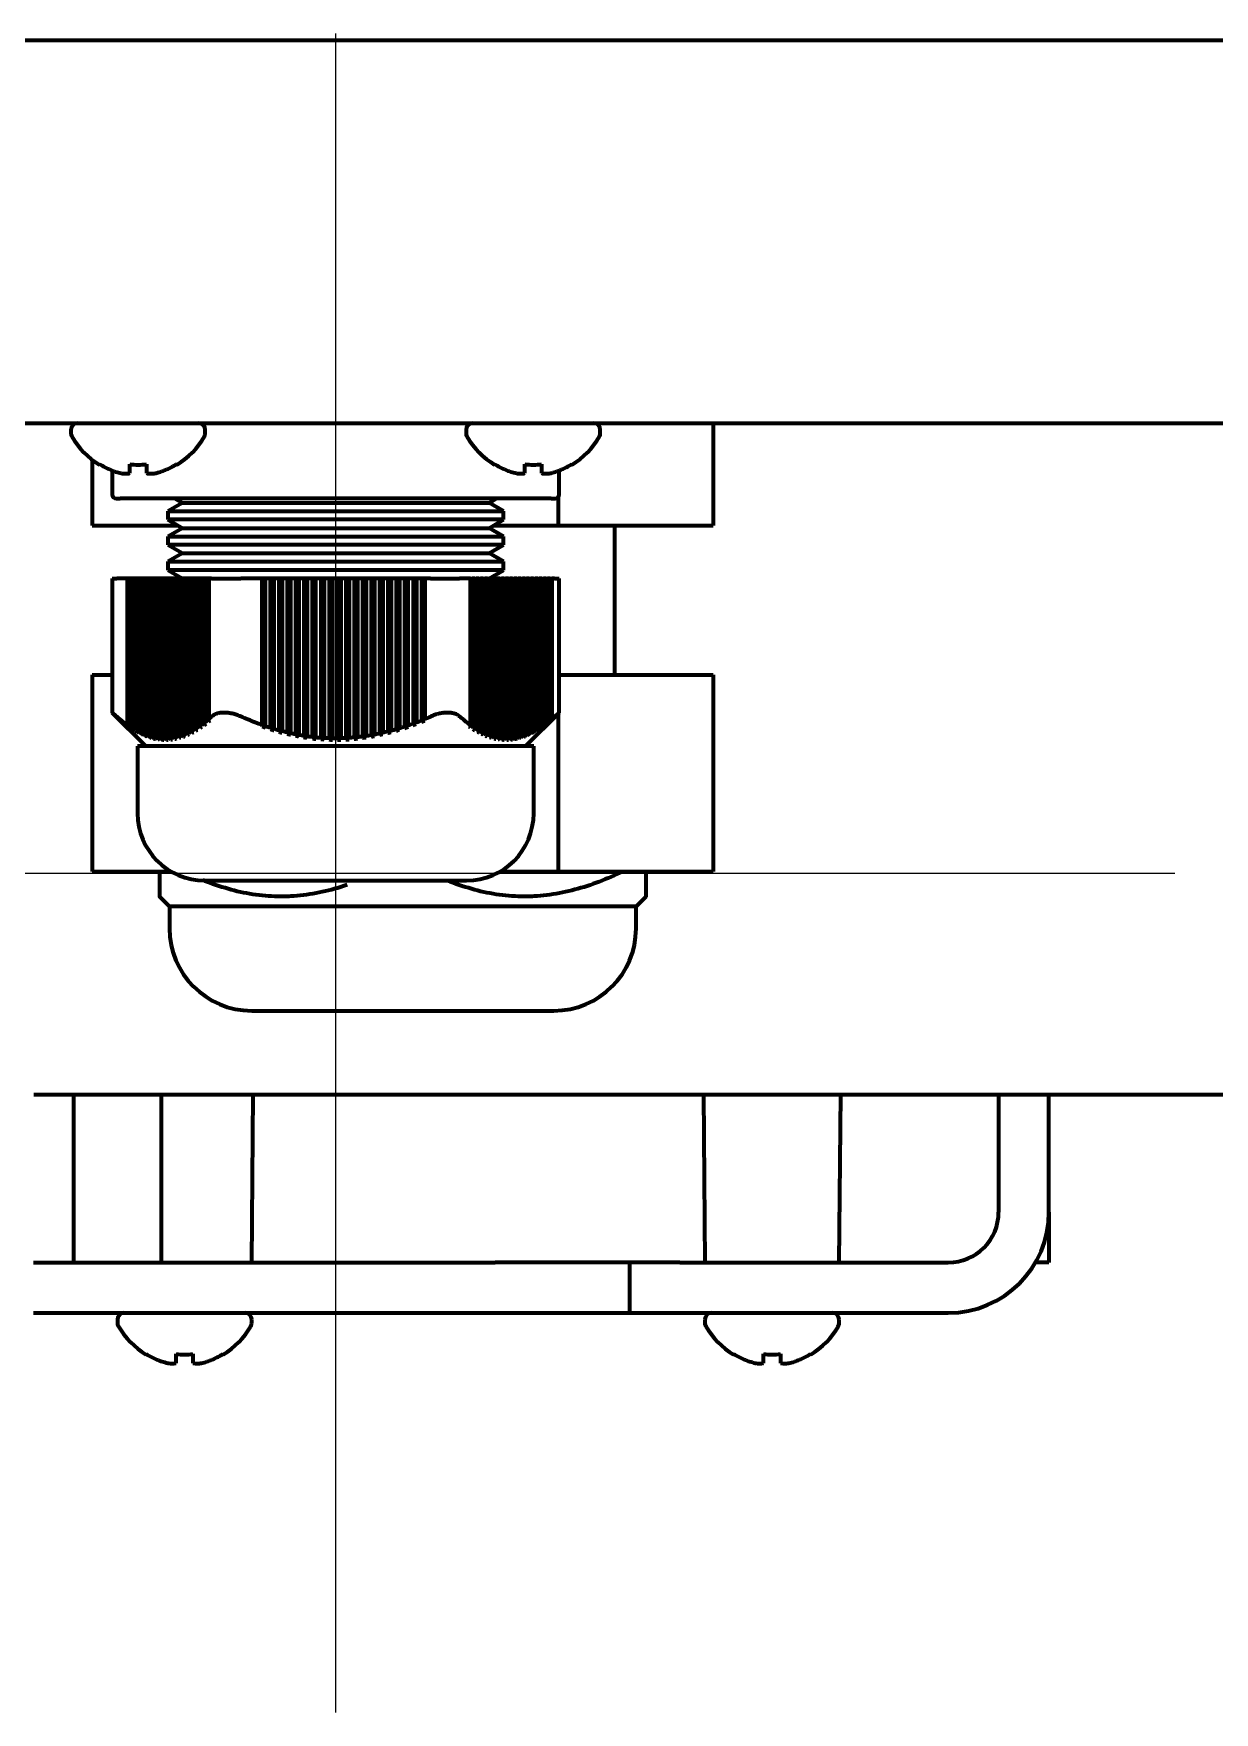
# Model space of a CAD drawing. Header units: inches. Extents: x -2983 to 7024, y 422 to 5529.
# Drawn here: x 6152.6 to 6223, y 2195.1 to 2295.1 of the extents above; entities that cross this region are included whole.
import ezdxf

# ---------------------------------------------------------------- set-up
doc = ezdxf.new("R2010")
doc.units = ezdxf.units.IN

# ---------------------------------------------------------------- blocks, each defined once
blk = doc.blocks.new('A$C29D5572B')
at = {"color": 1}
for p, q in [((0, 50), (0, -50)), ((-50, 0), (50, 0))]:
    blk.add_line(p, q, dxfattribs=at)
blk = doc.blocks.new('A$C0F8E2EAE')
blk.add_blockref('A$C29D5572B', (0, 0))

msp = doc.modelspace()

# ---------------------------------------------------------------- linework, layer by layer
at = {"linetype": 'Continuous', "lineweight": 70}
for p, q in [((6963.72, 2294.69), (6119.52, 2294.69)), ((6102.62, 2271.89), (6980.62, 2271.89)), ((6154.85, 2271.49), (6154.85, 2271.29)), ((6162.85, 2271.29), (6162.85, 2271.49)), ((6178.39, 2271.49), (6178.39, 2271.29)), ((6186.39, 2271.29), (6186.39, 2271.49)), ((6193.12, 2271.89), (6193.12, 2265.79)), ((6156.12, 2269.71), (6156.12, 2265.79)), ((6156.55, 2269.41), (6156.55, 2269.45)), ((6157.31, 2269.08), (6157.31, 2267.64)), ((6161.15, 2269.45), (6161.15, 2269.41)), ((6180.09, 2269.41), (6180.09, 2269.45)), ((6183.94, 2267.64), (6183.94, 2269.08)), ((6184.69, 2269.45), (6184.69, 2269.41)), ((6157.56, 2267.39), (6157.79, 2267.39)), ((6163.45, 2267.39), (6157.79, 2267.39)), ((6161.49, 2267.14), (6160.62, 2266.64)), ((6161.06, 2267.39), (6161.49, 2267.14)), ((6161.49, 2267.14), (6179.76, 2267.14)), ((6164.97, 2267.39), (6163.45, 2267.39)), ((6176.28, 2267.39), (6164.97, 2267.39)), ((6177.8, 2267.39), (6176.28, 2267.39)), ((6183.46, 2267.39), (6177.8, 2267.39)), ((6179.76, 2267.14), (6180.19, 2267.39)), ((6180.62, 2266.64), (6179.76, 2267.14)), ((6183.46, 2267.39), (6183.69, 2267.39)), ((6183.87, 2267.47), (6183.87, 2265.79)), ((6160.62, 2266.64), (6170.62, 2266.64)), ((6160.62, 2266.64), (6160.62, 2266.14)), ((6180.62, 2266.14), (6160.62, 2266.14)), ((6160.62, 2266.14), (6161.49, 2265.64)), ((6170.62, 2266.64), (6180.62, 2266.64)), ((6179.76, 2265.64), (6180.62, 2266.14)), ((6180.62, 2266.14), (6180.62, 2266.64)), ((6156.12, 2265.79), (6161.23, 2265.79)), ((6161.49, 2265.64), (6160.62, 2265.14)), ((6160.62, 2265.14), (6160.62, 2264.64)), ((6160.62, 2265.14), (6170.62, 2265.14)), ((6161.49, 2265.64), (6179.76, 2265.64)), ((6170.62, 2265.14), (6180.62, 2265.14)), ((6180.62, 2265.14), (6179.76, 2265.64)), ((6180.02, 2265.79), (6183.87, 2265.79)), ((6180.62, 2264.64), (6180.62, 2265.14)), ((6183.87, 2265.79), (6193.12, 2265.79)), ((6187.25, 2256.89), (6187.25, 2265.79)), ((6180.62, 2264.64), (6160.62, 2264.64)), ((6160.62, 2264.64), (6161.49, 2264.14)), ((6161.49, 2264.14), (6160.62, 2263.64)), ((6161.49, 2264.14), (6179.76, 2264.14)), ((6179.76, 2264.14), (6180.62, 2264.64)), ((6180.62, 2263.64), (6179.76, 2264.14)), ((6160.62, 2263.64), (6170.62, 2263.64)), ((6160.62, 2263.64), (6160.62, 2263.14)), ((6180.62, 2263.14), (6160.62, 2263.14)), ((6160.62, 2263.14), (6161.49, 2262.64)), ((6170.62, 2263.64), (6180.62, 2263.64)), ((6179.76, 2262.64), (6180.62, 2263.14)), ((6180.62, 2263.14), (6180.62, 2263.64)), ((6157.31, 2262.64), (6157.58, 2262.64)), ((6157.31, 2262.64), (6157.31, 2254.64)), ((6158.21, 2262.64), (6157.58, 2262.64)), ((6158.3, 2262.64), (6158.21, 2262.64)), ((6158.21, 2262.64), (6158.21, 2253.92)), ((6158.31, 2262.64), (6158.3, 2262.64)), ((6158.3, 2262.64), (6158.3, 2253.82)), ((6158.46, 2262.64), (6158.31, 2262.64)), ((6158.31, 2262.64), (6158.31, 2253.85)), ((6158.55, 2262.64), (6158.46, 2262.64)), ((6158.46, 2262.64), (6158.46, 2253.75)), ((6158.56, 2262.64), (6158.55, 2262.64)), ((6158.55, 2262.64), (6158.55, 2253.66)), ((6158.71, 2262.64), (6158.56, 2262.64)), ((6158.56, 2262.64), (6158.56, 2253.69)), ((6158.8, 2262.64), (6158.71, 2262.64)), ((6158.71, 2262.64), (6158.71, 2253.6)), ((6158.81, 2262.64), (6158.8, 2262.64)), ((6158.8, 2262.64), (6158.8, 2253.51)), ((6158.96, 2262.64), (6158.81, 2262.64)), ((6158.81, 2262.64), (6158.81, 2253.55)), ((6159.05, 2262.64), (6158.96, 2262.64)), ((6158.96, 2262.64), (6158.96, 2253.48)), ((6159.06, 2262.64), (6159.05, 2262.64)), ((6159.05, 2262.64), (6159.05, 2253.38)), ((6159.21, 2262.64), (6159.06, 2262.64)), ((6159.06, 2262.64), (6159.06, 2253.43)), ((6159.3, 2262.64), (6159.21, 2262.64)), ((6159.21, 2262.64), (6159.21, 2253.37)), ((6159.31, 2262.64), (6159.3, 2262.64)), ((6159.3, 2262.64), (6159.3, 2253.27)), ((6159.46, 2262.64), (6159.31, 2262.64)), ((6159.31, 2262.64), (6159.31, 2253.33)), ((6159.55, 2262.64), (6159.46, 2262.64)), ((6159.46, 2262.64), (6159.46, 2253.28)), ((6159.56, 2262.64), (6159.55, 2262.64)), ((6159.55, 2262.64), (6159.55, 2253.18)), ((6159.71, 2262.64), (6159.56, 2262.64)), ((6159.56, 2262.64), (6159.56, 2253.25)), ((6159.8, 2262.64), (6159.71, 2262.64)), ((6159.71, 2262.64), (6159.71, 2253.21)), ((6159.81, 2262.64), (6159.8, 2262.64)), ((6159.8, 2262.64), (6159.8, 2253.11)), ((6159.96, 2262.64), (6159.81, 2262.64)), ((6159.81, 2262.64), (6159.81, 2253.19)), ((6160.05, 2262.64), (6159.96, 2262.64)), ((6159.96, 2262.64), (6159.96, 2253.16)), ((6160.06, 2262.64), (6160.05, 2262.64)), ((6160.05, 2262.64), (6160.05, 2253.06)), ((6160.21, 2262.64), (6160.06, 2262.64)), ((6160.06, 2262.64), (6160.06, 2253.15)), ((6160.3, 2262.64), (6160.21, 2262.64)), ((6160.21, 2262.64), (6160.21, 2253.13)), ((6160.31, 2262.64), (6160.3, 2262.64)), ((6160.3, 2262.64), (6160.3, 2253.03)), ((6160.46, 2262.64), (6160.31, 2262.64)), ((6160.31, 2262.64), (6160.31, 2253.13)), ((6160.55, 2262.64), (6160.46, 2262.64)), ((6160.46, 2262.64), (6160.46, 2253.13)), ((6160.56, 2262.64), (6160.55, 2262.64)), ((6160.55, 2262.64), (6160.55, 2253.03)), ((6160.71, 2262.64), (6160.56, 2262.64)), ((6160.56, 2262.64), (6160.56, 2253.13)), ((6160.8, 2262.64), (6160.71, 2262.64)), ((6160.71, 2262.64), (6160.71, 2253.14)), ((6160.81, 2262.64), (6160.8, 2262.64)), ((6160.8, 2262.64), (6160.8, 2253.04)), ((6160.81, 2262.64), (6160.81, 2253.15)), ((6160.96, 2262.64), (6160.81, 2262.64)), ((6161.05, 2262.64), (6160.96, 2262.64)), ((6160.96, 2262.64), (6160.96, 2253.18)), ((6161.06, 2262.64), (6161.05, 2262.64)), ((6161.05, 2262.64), (6161.05, 2253.08)), ((6161.21, 2262.64), (6161.06, 2262.64)), ((6161.06, 2262.64), (6161.06, 2253.2)), ((6161.3, 2262.64), (6161.21, 2262.64)), ((6161.21, 2262.64), (6161.21, 2253.24)), ((6161.31, 2262.64), (6161.3, 2262.64)), ((6161.3, 2262.64), (6161.3, 2253.14)), ((6161.46, 2262.64), (6161.31, 2262.64)), ((6161.31, 2262.64), (6161.31, 2253.26)), ((6161.55, 2262.64), (6161.46, 2262.64)), ((6161.46, 2262.64), (6161.46, 2253.31)), ((6161.56, 2262.64), (6161.55, 2262.64)), ((6161.55, 2262.64), (6161.55, 2253.21)), ((6161.71, 2262.64), (6161.56, 2262.64)), ((6161.56, 2262.64), (6161.56, 2253.35)), ((6161.8, 2262.64), (6161.71, 2262.64)), ((6161.71, 2262.64), (6161.71, 2253.41)), ((6161.81, 2262.64), (6161.8, 2262.64)), ((6161.8, 2262.64), (6161.8, 2253.31)), ((6161.96, 2262.64), (6161.81, 2262.64)), ((6161.81, 2262.64), (6161.81, 2253.46)), ((6162.05, 2262.64), (6161.96, 2262.64)), ((6161.96, 2262.64), (6161.96, 2253.53)), ((6162.06, 2262.64), (6162.05, 2262.64)), ((6162.05, 2262.64), (6162.05, 2253.43)), ((6162.21, 2262.64), (6162.06, 2262.64)), ((6162.06, 2262.64), (6162.06, 2253.58)), ((6162.3, 2262.64), (6162.21, 2262.64)), ((6162.21, 2262.64), (6162.21, 2253.67)), ((6162.31, 2262.64), (6162.3, 2262.64)), ((6162.3, 2262.64), (6162.3, 2253.57)), ((6162.46, 2262.64), (6162.31, 2262.64)), ((6162.31, 2262.64), (6162.31, 2253.73)), ((6162.55, 2262.64), (6162.46, 2262.64)), ((6162.46, 2262.64), (6162.46, 2253.82)), ((6162.56, 2262.64), (6162.55, 2262.64)), ((6162.55, 2262.64), (6162.55, 2253.73)), ((6162.71, 2262.64), (6162.56, 2262.64)), ((6162.56, 2262.64), (6162.56, 2253.89)), ((6162.8, 2262.64), (6162.71, 2262.64)), ((6162.71, 2262.64), (6162.71, 2253.99)), ((6162.81, 2262.64), (6162.8, 2262.64)), ((6162.8, 2262.64), (6162.8, 2253.9)), ((6162.96, 2262.64), (6162.81, 2262.64)), ((6162.81, 2262.64), (6162.81, 2254.07)), ((6163.05, 2262.64), (6162.96, 2262.64)), ((6162.96, 2262.64), (6162.96, 2254.18)), ((6163.06, 2262.64), (6163.05, 2262.64)), ((6163.05, 2262.64), (6163.05, 2254.09)), ((6163.23, 2262.64), (6163.06, 2262.64)), ((6163.06, 2262.64), (6163.06, 2254.26)), ((6163.23, 2262.64), (6164.97, 2262.64)), ((6166.23, 2262.64), (6164.97, 2262.64)), ((6166.43, 2262.64), (6166.23, 2262.64)), ((6166.23, 2262.64), (6166.23, 2253.92)), ((6166.43, 2262.64), (6166.43, 2253.85)), ((6166.73, 2262.64), (6166.43, 2262.64)), ((6166.93, 2262.64), (6166.73, 2262.64)), ((6166.73, 2262.64), (6166.73, 2253.75)), ((6167.23, 2262.64), (6166.93, 2262.64)), ((6166.93, 2262.64), (6166.93, 2253.69)), ((6167.43, 2262.64), (6167.23, 2262.64)), ((6167.23, 2262.64), (6167.23, 2253.6)), ((6167.73, 2262.64), (6167.43, 2262.64)), ((6167.43, 2262.64), (6167.43, 2253.55)), ((6167.93, 2262.64), (6167.73, 2262.64)), ((6167.73, 2262.64), (6167.73, 2253.48)), ((6167.93, 2262.64), (6167.93, 2253.43)), ((6168.23, 2262.64), (6167.93, 2262.64)), ((6168.43, 2262.64), (6168.23, 2262.64)), ((6168.23, 2262.64), (6168.23, 2253.37)), ((6168.43, 2262.64), (6168.43, 2253.33)), ((6168.73, 2262.64), (6168.43, 2262.64)), ((6168.73, 2262.64), (6168.73, 2253.28)), ((6168.93, 2262.64), (6168.73, 2262.64)), ((6168.93, 2262.64), (6168.93, 2253.25)), ((6169.23, 2262.64), (6168.93, 2262.64)), ((6169.23, 2262.64), (6169.23, 2253.21)), ((6169.43, 2262.64), (6169.23, 2262.64)), ((6169.43, 2262.64), (6169.43, 2253.19)), ((6169.73, 2262.64), (6169.43, 2262.64)), ((6169.73, 2262.64), (6169.73, 2253.16)), ((6169.93, 2262.64), (6169.73, 2262.64)), ((6169.93, 2262.64), (6169.93, 2253.15)), ((6170.23, 2262.64), (6169.93, 2262.64)), ((6170.43, 2262.64), (6170.23, 2262.64)), ((6170.23, 2262.64), (6170.23, 2253.13)), ((6170.73, 2262.64), (6170.43, 2262.64)), ((6170.43, 2262.64), (6170.43, 2253.13)), ((6170.93, 2262.64), (6170.73, 2262.64)), ((6170.73, 2262.64), (6170.73, 2253.13)), ((6170.93, 2262.64), (6170.93, 2253.13)), ((6171.23, 2262.64), (6170.93, 2262.64)), ((6171.43, 2262.64), (6171.23, 2262.64)), ((6171.23, 2262.64), (6171.23, 2253.14)), ((6171.73, 2262.64), (6171.43, 2262.64)), ((6171.43, 2262.64), (6171.43, 2253.15)), ((6171.93, 2262.64), (6171.73, 2262.64)), ((6171.73, 2262.64), (6171.73, 2253.18)), ((6172.23, 2262.64), (6171.93, 2262.64)), ((6171.93, 2262.64), (6171.93, 2253.2)), ((6172.43, 2262.64), (6172.23, 2262.64)), ((6172.23, 2262.64), (6172.23, 2253.24)), ((6172.43, 2262.64), (6172.43, 2253.26)), ((6172.73, 2262.64), (6172.43, 2262.64)), ((6172.93, 2262.64), (6172.73, 2262.64)), ((6172.73, 2262.64), (6172.73, 2253.31)), ((6173.23, 2262.64), (6172.93, 2262.64)), ((6172.93, 2262.64), (6172.93, 2253.35)), ((6173.23, 2262.64), (6173.23, 2253.41)), ((6173.43, 2262.64), (6173.23, 2262.64)), ((6173.43, 2262.64), (6173.43, 2253.46)), ((6173.73, 2262.64), (6173.43, 2262.64)), ((6173.93, 2262.64), (6173.73, 2262.64)), ((6173.73, 2262.64), (6173.73, 2253.53)), ((6173.93, 2262.64), (6173.93, 2253.58)), ((6174.23, 2262.64), (6173.93, 2262.64)), ((6174.23, 2262.64), (6174.23, 2253.67)), ((6174.43, 2262.64), (6174.23, 2262.64)), ((6174.73, 2262.64), (6174.43, 2262.64)), ((6174.43, 2262.64), (6174.43, 2253.73)), ((6174.73, 2262.64), (6174.73, 2253.82)), ((6174.93, 2262.64), (6174.73, 2262.64)), ((6174.93, 2262.64), (6174.93, 2253.89)), ((6175.23, 2262.64), (6174.93, 2262.64)), ((6175.23, 2262.64), (6175.23, 2253.99)), ((6175.43, 2262.64), (6175.23, 2262.64)), ((6175.43, 2262.64), (6175.43, 2254.07)), ((6175.73, 2262.64), (6175.43, 2262.64)), ((6175.93, 2262.64), (6175.73, 2262.64)), ((6175.73, 2262.64), (6175.73, 2254.18)), ((6175.93, 2262.64), (6175.93, 2254.26)), ((6176.28, 2262.64), (6175.93, 2262.64)), ((6176.28, 2262.64), (6178.01, 2262.64)), ((6178.65, 2262.64), (6178.01, 2262.64)), ((6178.65, 2262.64), (6178.65, 2253.92)), ((6178.66, 2262.64), (6178.65, 2262.64)), ((6178.66, 2262.64), (6178.75, 2262.64)), ((6178.66, 2253.75), (6178.66, 2262.64)), ((6178.9, 2262.64), (6178.75, 2262.64)), ((6178.75, 2262.64), (6178.75, 2253.85)), ((6178.91, 2262.64), (6178.9, 2262.64)), ((6178.9, 2262.64), (6178.9, 2253.75)), ((6178.91, 2253.59), (6178.91, 2262.64)), ((6178.91, 2262.64), (6179, 2262.64)), ((6179, 2262.64), (6179, 2253.69)), ((6179.15, 2262.64), (6179, 2262.64)), ((6179.16, 2262.64), (6179.15, 2262.64)), ((6179.15, 2262.64), (6179.15, 2253.6)), ((6179.16, 2262.64), (6179.25, 2262.64)), ((6179.16, 2253.45), (6179.16, 2262.64)), ((6179.4, 2262.64), (6179.25, 2262.64)), ((6179.25, 2262.64), (6179.25, 2253.55)), ((6179.41, 2262.64), (6179.4, 2262.64)), ((6179.4, 2262.64), (6179.4, 2253.48)), ((6179.41, 2262.64), (6179.5, 2262.64)), ((6179.41, 2253.33), (6179.41, 2262.64)), ((6179.65, 2262.64), (6179.5, 2262.64)), ((6179.5, 2262.64), (6179.5, 2253.43)), ((6179.66, 2262.64), (6179.65, 2262.64)), ((6179.65, 2262.64), (6179.65, 2253.37)), ((6179.66, 2262.64), (6179.75, 2262.64)), ((6179.66, 2253.23), (6179.66, 2262.64)), ((6179.9, 2262.64), (6179.75, 2262.64)), ((6179.75, 2262.64), (6179.75, 2253.33)), ((6179.91, 2262.64), (6179.9, 2262.64)), ((6179.9, 2262.64), (6179.9, 2253.28)), ((6179.91, 2262.64), (6180, 2262.64)), ((6179.91, 2253.15), (6179.91, 2262.64)), ((6180.15, 2262.64), (6180, 2262.64)), ((6180, 2262.64), (6180, 2253.25)), ((6180.16, 2262.64), (6180.15, 2262.64)), ((6180.15, 2262.64), (6180.15, 2253.21)), ((6180.16, 2262.64), (6180.25, 2262.64)), ((6180.16, 2253.09), (6180.16, 2262.64)), ((6180.4, 2262.64), (6180.25, 2262.64)), ((6180.25, 2262.64), (6180.25, 2253.19)), ((6180.4, 2262.64), (6180.4, 2253.16)), ((6180.41, 2262.64), (6180.4, 2262.64)), ((6180.41, 2262.64), (6180.5, 2262.64)), ((6180.41, 2253.05), (6180.41, 2262.64)), ((6180.65, 2262.64), (6180.5, 2262.64)), ((6180.5, 2262.64), (6180.5, 2253.15)), ((6180.66, 2262.64), (6180.65, 2262.64)), ((6180.65, 2262.64), (6180.65, 2253.13)), ((6180.66, 2262.64), (6180.75, 2262.64)), ((6180.66, 2253.03), (6180.66, 2262.64)), ((6180.9, 2262.64), (6180.75, 2262.64)), ((6180.75, 2262.64), (6180.75, 2253.13)), ((6180.91, 2262.64), (6180.9, 2262.64)), ((6180.9, 2262.64), (6180.9, 2253.13)), ((6180.91, 2253.03), (6180.91, 2262.64)), ((6180.91, 2262.64), (6181, 2262.64)), ((6181, 2262.64), (6181, 2253.13)), ((6181.15, 2262.64), (6181, 2262.64)), ((6181.16, 2262.64), (6181.15, 2262.64)), ((6181.15, 2262.64), (6181.15, 2253.14)), ((6181.16, 2262.64), (6181.25, 2262.64)), ((6181.16, 2253.05), (6181.16, 2262.64)), ((6181.4, 2262.64), (6181.25, 2262.64)), ((6181.25, 2262.64), (6181.25, 2253.15)), ((6181.41, 2262.64), (6181.4, 2262.64)), ((6181.4, 2262.64), (6181.4, 2253.18)), ((6181.41, 2262.64), (6181.5, 2262.64)), ((6181.41, 2253.1), (6181.41, 2262.64)), ((6181.65, 2262.64), (6181.5, 2262.64)), ((6181.5, 2262.64), (6181.5, 2253.2)), ((6181.66, 2262.64), (6181.65, 2262.64)), ((6181.65, 2262.64), (6181.65, 2253.24)), ((6181.66, 2262.64), (6181.75, 2262.64)), ((6181.66, 2253.16), (6181.66, 2262.64)), ((6181.9, 2262.64), (6181.75, 2262.64)), ((6181.75, 2262.64), (6181.75, 2253.26)), ((6181.91, 2262.64), (6181.9, 2262.64)), ((6181.9, 2262.64), (6181.9, 2253.31)), ((6181.91, 2262.64), (6182, 2262.64)), ((6181.91, 2253.25), (6181.91, 2262.64)), ((6182.15, 2262.64), (6182, 2262.64)), ((6182, 2262.64), (6182, 2253.35)), ((6182.16, 2262.64), (6182.15, 2262.64)), ((6182.15, 2262.64), (6182.15, 2253.41)), ((6182.16, 2262.64), (6182.25, 2262.64)), ((6182.16, 2253.36), (6182.16, 2262.64)), ((6182.4, 2262.64), (6182.25, 2262.64)), ((6182.25, 2262.64), (6182.25, 2253.46)), ((6182.41, 2262.64), (6182.4, 2262.64)), ((6182.4, 2262.64), (6182.4, 2253.53)), ((6182.41, 2262.64), (6182.5, 2262.64)), ((6182.41, 2253.48), (6182.41, 2262.64)), ((6182.65, 2262.64), (6182.5, 2262.64)), ((6182.5, 2262.64), (6182.5, 2253.58)), ((6182.66, 2262.64), (6182.65, 2262.64)), ((6182.65, 2262.64), (6182.65, 2253.67)), ((6182.66, 2262.64), (6182.75, 2262.64)), ((6182.66, 2253.63), (6182.66, 2262.64)), ((6182.9, 2262.64), (6182.75, 2262.64)), ((6182.75, 2262.64), (6182.75, 2253.73)), ((6182.91, 2262.64), (6182.9, 2262.64)), ((6182.9, 2262.64), (6182.9, 2253.82)), ((6182.91, 2253.79), (6182.91, 2262.64)), ((6182.91, 2262.64), (6183, 2262.64)), ((6183, 2262.64), (6183, 2253.89)), ((6183.15, 2262.64), (6183, 2262.64)), ((6183.16, 2262.64), (6183.15, 2262.64)), ((6183.15, 2262.64), (6183.15, 2253.99)), ((6183.16, 2262.64), (6183.25, 2262.64)), ((6183.16, 2253.98), (6183.16, 2262.64)), ((6183.4, 2262.64), (6183.25, 2262.64)), ((6183.25, 2262.64), (6183.25, 2254.07)), ((6183.41, 2262.64), (6183.4, 2262.64)), ((6183.4, 2262.64), (6183.4, 2254.18)), ((6183.41, 2262.64), (6183.5, 2262.64)), ((6183.41, 2254.17), (6183.41, 2262.64)), ((6183.67, 2262.64), (6183.5, 2262.64)), ((6183.5, 2262.64), (6183.5, 2254.26)), ((6183.67, 2262.64), (6183.94, 2262.64)), ((6183.94, 2254.64), (6183.94, 2262.64)), ((6156.12, 2256.89), (6157.31, 2256.89)), ((6156.12, 2256.89), (6156.12, 2245.19)), ((6183.94, 2256.89), (6193.12, 2256.89)), ((6193.12, 2256.89), (6193.12, 2245.19)), ((6157.31, 2254.64), (6159.31, 2252.64)), ((6175.43, 2253.98), (6175.43, 2254.07)), ((6175.73, 2254.09), (6175.73, 2254.18)), ((6175.93, 2254.17), (6175.93, 2254.26)), ((6181.94, 2252.64), (6183.94, 2254.64)), ((6183.87, 2254.58), (6183.87, 2245.19)), ((6158.21, 2253.92), (6158.3, 2253.82)), ((6158.31, 2253.85), (6158.4, 2253.75)), ((6158.46, 2253.75), (6158.55, 2253.66)), ((6158.56, 2253.69), (6158.65, 2253.59)), ((6158.71, 2253.6), (6158.8, 2253.51)), ((6158.81, 2253.55), (6158.9, 2253.45)), ((6158.96, 2253.48), (6159.05, 2253.38)), ((6159.06, 2253.43), (6159.15, 2253.33)), ((6159.21, 2253.37), (6159.3, 2253.27)), ((6159.31, 2253.33), (6159.4, 2253.23)), ((6159.46, 2253.28), (6159.55, 2253.18)), ((6159.56, 2253.25), (6159.65, 2253.15)), ((6159.71, 2253.21), (6159.8, 2253.11)), ((6159.81, 2253.19), (6159.9, 2253.09)), ((6159.96, 2253.16), (6160.05, 2253.06)), ((6160.06, 2253.15), (6160.15, 2253.05)), ((6160.21, 2253.13), (6160.3, 2253.03)), ((6160.31, 2253.13), (6160.4, 2253.03)), ((6160.46, 2253.13), (6160.55, 2253.03)), ((6160.56, 2253.13), (6160.65, 2253.03)), ((6160.8, 2253.04), (6160.71, 2253.14)), ((6160.9, 2253.05), (6160.81, 2253.15)), ((6161.05, 2253.08), (6160.96, 2253.18)), ((6161.15, 2253.1), (6161.06, 2253.2)), ((6161.3, 2253.14), (6161.21, 2253.24)), ((6161.4, 2253.16), (6161.31, 2253.26)), ((6161.55, 2253.21), (6161.46, 2253.31)), ((6161.65, 2253.25), (6161.56, 2253.35)), ((6161.8, 2253.31), (6161.71, 2253.41)), ((6161.9, 2253.36), (6161.81, 2253.46)), ((6162.05, 2253.43), (6161.96, 2253.53)), ((6162.15, 2253.48), (6162.06, 2253.58)), ((6162.3, 2253.57), (6162.21, 2253.67)), ((6162.4, 2253.63), (6162.31, 2253.73)), ((6162.55, 2253.73), (6162.46, 2253.82)), ((6162.65, 2253.79), (6162.56, 2253.89)), ((6162.8, 2253.9), (6162.71, 2253.99)), ((6166.23, 2253.92), (6166.23, 2253.82)), ((6166.43, 2253.85), (6166.43, 2253.75)), ((6166.73, 2253.75), (6166.73, 2253.66)), ((6166.93, 2253.69), (6166.93, 2253.59)), ((6167.23, 2253.6), (6167.23, 2253.51)), ((6167.43, 2253.55), (6167.43, 2253.45)), ((6167.73, 2253.48), (6167.73, 2253.38)), ((6167.93, 2253.43), (6167.93, 2253.33)), ((6168.23, 2253.37), (6168.23, 2253.27)), ((6168.43, 2253.33), (6168.43, 2253.23)), ((6168.73, 2253.28), (6168.73, 2253.18)), ((6168.93, 2253.25), (6168.93, 2253.15)), ((6169.23, 2253.21), (6169.23, 2253.11)), ((6169.43, 2253.19), (6169.43, 2253.09)), ((6169.73, 2253.16), (6169.73, 2253.06)), ((6169.93, 2253.15), (6169.93, 2253.05)), ((6170.23, 2253.13), (6170.23, 2253.03)), ((6170.43, 2253.13), (6170.43, 2253.03)), ((6170.73, 2253.13), (6170.73, 2253.03)), ((6170.93, 2253.13), (6170.93, 2253.03)), ((6171.23, 2253.14), (6171.23, 2253.04)), ((6171.43, 2253.05), (6171.43, 2253.15)), ((6171.73, 2253.08), (6171.73, 2253.18)), ((6171.93, 2253.1), (6171.93, 2253.2)), ((6172.23, 2253.14), (6172.23, 2253.24)), ((6172.43, 2253.16), (6172.43, 2253.26)), ((6172.73, 2253.21), (6172.73, 2253.31)), ((6172.93, 2253.25), (6172.93, 2253.35)), ((6173.23, 2253.31), (6173.23, 2253.41)), ((6173.43, 2253.36), (6173.43, 2253.46)), ((6173.73, 2253.43), (6173.73, 2253.53)), ((6173.93, 2253.48), (6173.93, 2253.58)), ((6174.23, 2253.57), (6174.23, 2253.67)), ((6174.43, 2253.63), (6174.43, 2253.73)), ((6174.73, 2253.73), (6174.73, 2253.82)), ((6174.93, 2253.79), (6174.93, 2253.89)), ((6175.23, 2253.9), (6175.23, 2253.99)), ((6178.65, 2253.92), (6178.56, 2253.82)), ((6178.75, 2253.85), (6178.66, 2253.75)), ((6178.9, 2253.75), (6178.81, 2253.66)), ((6179, 2253.69), (6178.91, 2253.59)), ((6179.15, 2253.6), (6179.06, 2253.51)), ((6179.25, 2253.55), (6179.16, 2253.45)), ((6179.4, 2253.48), (6179.31, 2253.38)), ((6179.5, 2253.43), (6179.41, 2253.33)), ((6179.65, 2253.37), (6179.56, 2253.27)), ((6179.75, 2253.33), (6179.66, 2253.23)), ((6179.9, 2253.28), (6179.81, 2253.18)), ((6180, 2253.25), (6179.91, 2253.15)), ((6180.15, 2253.21), (6180.06, 2253.11)), ((6180.25, 2253.19), (6180.16, 2253.09)), ((6180.4, 2253.16), (6180.31, 2253.06)), ((6180.5, 2253.15), (6180.41, 2253.05)), ((6180.65, 2253.13), (6180.56, 2253.03)), ((6180.75, 2253.13), (6180.66, 2253.03)), ((6180.9, 2253.13), (6180.81, 2253.03)), ((6181, 2253.13), (6180.91, 2253.03)), ((6181.06, 2253.04), (6181.15, 2253.14)), ((6181.16, 2253.05), (6181.25, 2253.15)), ((6181.31, 2253.08), (6181.4, 2253.18)), ((6181.41, 2253.1), (6181.5, 2253.2)), ((6181.56, 2253.14), (6181.65, 2253.24)), ((6181.66, 2253.16), (6181.75, 2253.26)), ((6181.81, 2253.21), (6181.9, 2253.31)), ((6181.91, 2253.25), (6182, 2253.35)), ((6182.06, 2253.31), (6182.15, 2253.41)), ((6182.16, 2253.36), (6182.25, 2253.46)), ((6182.31, 2253.43), (6182.4, 2253.53)), ((6182.41, 2253.48), (6182.5, 2253.58)), ((6182.56, 2253.57), (6182.65, 2253.67)), ((6182.66, 2253.63), (6182.75, 2253.73)), ((6182.81, 2253.73), (6182.9, 2253.82)), ((6182.91, 2253.79), (6183, 2253.89)), ((6183.06, 2253.9), (6183.15, 2253.99)), ((6182.42, 2252.64), (6158.82, 2252.64)), ((6158.82, 2252.64), (6158.82, 2248.64)), ((6182.42, 2248.64), (6182.42, 2252.64)), ((6156.12, 2245.19), (6160.8, 2245.19)), ((6180.45, 2245.19), (6183.87, 2245.19)), ((6183.87, 2245.19), (6193.12, 2245.19)), ((6162.82, 2244.64), (6178.42, 2244.64)), ((6160.12, 2243.69), (6160.72, 2243.09)), ((6188.52, 2243.09), (6160.72, 2243.09)), ((6160.72, 2243.09), (6160.72, 2241.79)), ((6188.52, 2243.09), (6189.12, 2243.69)), ((6188.52, 2241.79), (6188.52, 2243.09)), ((6165.62, 2236.89), (6183.62, 2236.89)), ((6152.64, 2231.89), (6514.48, 2231.89)), ((6155, 2231.89), (6155, 2221.89)), ((6160.25, 2221.89), (6160.25, 2231.89)), ((6165.62, 2221.89), (6165.71, 2231.89)), ((6192.54, 2231.89), (6192.62, 2221.89)), ((6200.62, 2221.89), (6200.71, 2231.89)), ((6210.12, 2231.89), (6210.12, 2224.89)), ((6213.12, 2224.89), (6213.12, 2231.89)), ((6213.12, 2224.89), (6213.12, 2221.89)), ((6152.62, 2221.89), (6180.12, 2221.89)), ((6188.12, 2221.89), (6180.12, 2221.89)), ((6191.12, 2221.89), (6188.12, 2221.89)), ((6188.12, 2221.89), (6188.12, 2218.89)), ((6191.12, 2221.89), (6207.12, 2221.89)), ((6213.12, 2221.89), (6212.32, 2221.89)), ((6152.62, 2218.89), (6180.12, 2218.89)), ((6157.62, 2218.49), (6157.62, 2218.29)), ((6165.62, 2218.29), (6165.62, 2218.49)), ((6180.12, 2218.89), (6188.12, 2218.89)), ((6188.12, 2218.89), (6191.12, 2218.89)), ((6191.12, 2218.89), (6207.12, 2218.89)), ((6192.62, 2218.49), (6192.62, 2218.29)), ((6200.62, 2218.29), (6200.62, 2218.49)), ((6159.32, 2216.41), (6159.32, 2216.45)), ((6163.92, 2216.45), (6163.92, 2216.41)), ((6194.32, 2216.41), (6194.32, 2216.45)), ((6198.92, 2216.45), (6198.92, 2216.41))]:
    msp.add_line(p, q, dxfattribs=at)
for centre, radius, start, end in [((6155.25, 2271.49), 0.4, 90, 180), ((6155.25, 2271.29), 0.4, 180, 210.3012), ((6159.05, 2273.51), 4.8, 210.3012, 238.6273), ((6158.66, 2273.51), 4.8, 301.3727, 329.6988), ((6162.45, 2271.49), 0.4, 0, 90), ((6162.45, 2271.29), 0.4, 329.6988, 0), ((6178.79, 2271.49), 0.4, 90, 180), ((6178.79, 2271.29), 0.4, 180, 210.3012), ((6182.59, 2273.51), 4.8, 210.3012, 238.6273), ((6182.2, 2273.51), 4.8, 301.3727, 329.6988), ((6185.99, 2271.49), 0.4, 0, 90), ((6185.99, 2271.29), 0.4, 329.6988, 0), ((6157.56, 2267.64), 0.25, 180, 270), ((6183.69, 2267.64), 0.25, 270, 0), ((6168.88, 2271.43), 18.56, 290.6769, 291.6703), ((6168.57, 2272), 19.29, 291.8086, 292.4498), ((6168.27, 2272.95), 20.19, 292.3099, 293.3875), ((6171.78, 2269.6), 16.72, 250.6347, 251.3596), ((6171.57, 2269.19), 16.18, 251.4874, 252.6044), ((6171.42, 2268.5), 15.57, 252.4802, 253.2505), ((6171.26, 2268.18), 15.12, 253.3699, 254.5529), ((6171.14, 2267.55), 14.58, 254.4385, 255.2528), ((6171.03, 2267.31), 14.22, 255.3616, 256.6075), ((6170.94, 2266.75), 13.75, 256.5049, 257.3605), ((6170.86, 2266.58), 13.47, 257.4568, 258.7606), ((6170.8, 2266.08), 13.07, 258.6721, 259.565), ((6170.75, 2265.99), 12.87, 259.6467, 261.0015), ((6170.71, 2265.55), 12.53, 260.9289, 261.8539), ((6170.68, 2265.53), 12.41, 261.9191, 263.3163), ((6170.66, 2265.15), 12.13, 263.2614, 264.2119), ((6170.64, 2265.2), 12.08, 264.2591, 265.6881), ((6170.63, 2264.89), 11.86, 265.6523, 266.6207), ((6170.63, 2265), 11.87, 266.6487, 268.0978), ((6170.62, 2264.75), 11.72, 268.082, 269.06), ((6170.62, 2264.93), 11.8, 269.068, 270.5245), ((6170.62, 2264.74), 11.71, 270.5291, 271.5078), ((6170.62, 2264.98), 11.85, 271.4954, 272.9467), ((6170.62, 2264.85), 11.83, 272.9713, 273.9419), ((6170.61, 2265.16), 12.03, 273.9095, 275.3427), ((6170.6, 2265.1), 12.07, 275.3867, 276.3408), ((6170.58, 2265.47), 12.34, 276.2891, 277.6923), ((6170.55, 2265.48), 12.45, 277.7546, 278.6844), ((6170.52, 2265.9), 12.78, 278.6147, 279.9773), ((6170.47, 2265.98), 12.97, 280.0563, 280.955), ((6170.41, 2266.47), 13.36, 280.869, 282.1819), ((6170.34, 2266.63), 13.62, 282.2759, 283.138), ((6170.25, 2267.18), 14.08, 283.0377, 284.2937), ((6170.14, 2267.41), 14.43, 284.4006, 285.222), ((6170.03, 2268.02), 14.96, 285.1095, 286.3033), ((6169.88, 2268.33), 15.39, 286.421, 287.1989), ((6169.74, 2269.01), 15.99, 287.0762, 288.2044), ((6169.54, 2269.4), 16.51, 288.3309, 289.0635), ((6169.36, 2270.14), 17.18, 288.9327, 289.9937), ((6169.1, 2270.62), 17.81, 290.127, 290.8138), ((6162.82, 2248.64), 4, 180, 270), ((6178.42, 2248.64), 4, 270, 0), ((6165.62, 2241.79), 4.9, 180, 270), ((6183.62, 2241.79), 4.9, 270, 0), ((6207.12, 2224.89), 3, 270, 0), ((6207.12, 2224.89), 6, 270, 0), ((6158.02, 2218.49), 0.4, 90, 180), ((6158.02, 2218.29), 0.4, 180, 210.3012), ((6161.82, 2220.51), 4.8, 210.3012, 238.6273), ((6161.43, 2220.51), 4.8, 301.3727, 329.6988), ((6165.22, 2218.49), 0.4, 0, 90), ((6165.22, 2218.29), 0.4, 329.6988, 0), ((6193.02, 2218.49), 0.4, 90, 180), ((6193.02, 2218.29), 0.4, 180, 210.3012), ((6196.82, 2220.51), 4.8, 210.3012, 238.6273), ((6196.43, 2220.51), 4.8, 301.3727, 329.6988), ((6200.22, 2218.49), 0.4, 0, 90), ((6200.22, 2218.29), 0.4, 329.6988, 0)]:
    msp.add_arc(centre, radius, start, end, dxfattribs=at)
for centre, major_axis, ratio, start_param, end_param in [((6159.53, 2271.43), (0, 18.56), 0.5, 3.50247, 3.51981), ((6294.51, 2418.29), (0, -223.82), 0.86603, 5.53615, 5.53676), ((6280.81, 2402.47), (0, -201.27), 0.86603, 5.54067, 5.54135), ((6159.46, 2272), (0, 19.29), 0.5, 3.52222, 3.53342), ((6159.23, 2272.95), (0, 20.19), 0.5, 3.53097, 3.54978), ((6272.95, 2393.41), (0, -188.32), 0.86603, 5.54379, 5.54451), ((6051.54, 2418.29), (0, -223.82), 0.86603, 0.74643, 0.74704), ((6179.97, 2271.43), (0, -18.56), 0.5, 0.36088, 0.37822), ((6065.54, 2402.47), (0, -201.27), 0.86603, 0.74184, 0.74251), ((6179.73, 2272), (0, -19.29), 0.5, 0.38063, 0.39182), ((6073.6, 2393.41), (0, -188.32), 0.86603, 0.73868, 0.7394), ((6179.66, 2272.95), (0, -20.19), 0.5, 0.38938, 0.40819), ((6161.07, 2269.6), (0, 16.72), 0.5, 2.8036, 2.81626), ((6160.88, 2269.19), (0, 16.18), 0.5, 2.81849, 2.83798), ((6160.89, 2268.5), (0, 15.57), 0.5, 2.83581, 2.84926), ((6160.72, 2268.18), (0, 15.12), 0.5, 2.85134, 2.87199), ((6160.75, 2267.55), (0, 14.58), 0.5, 2.86999, 2.8842), ((6160.61, 2267.31), (0, 14.22), 0.5, 2.8861, 2.90785), ((6160.65, 2266.75), (0, 13.75), 0.5, 2.90606, 2.92099), ((6160.52, 2266.58), (0, 13.47), 0.5, 2.92267, 2.94543), ((6160.58, 2266.08), (0, 13.07), 0.5, 2.94388, 2.95947), ((6160.47, 2265.99), (0, 12.87), 0.5, 2.96089, 2.98454), ((6160.53, 2265.55), (0, 12.53), 0.5, 2.98327, 2.99942), ((6160.43, 2265.53), (0, 12.41), 0.5, 3.00055, 3.02494), ((6160.51, 2265.15), (0, 12.13), 0.5, 3.02398, 3.04057), ((6160.41, 2265.2), (0, 12.08), 0.5, 3.04139, 3.06634), ((6160.5, 2264.89), (0, 11.86), 0.5, 3.06571, 3.08261), ((6160.41, 2265), (0, 11.87), 0.5, 3.0831, 3.10839), ((6160.49, 2264.75), (0, 11.72), 0.5, 3.10812, 3.12519), ((6160.41, 2264.93), (0, 11.8), 0.5, 3.12533, 3.15075), ((6160.49, 2264.74), (0, 11.71), 0.5, 3.15083, 3.16791), ((6160.4, 2264.98), (0, 11.85), 0.5, 3.16769, 3.19302), ((6160.49, 2264.85), (0, 11.83), 0.5, 3.19345, 3.21039), ((6160.4, 2265.16), (0, 12.03), 0.5, 3.20983, 3.23484), ((6160.48, 2265.1), (0, 12.07), 0.5, 3.23561, 3.25226), ((6160.38, 2265.47), (0, 12.34), 0.5, 3.25136, 3.27585), ((6160.46, 2265.48), (0, 12.45), 0.5, 3.27694, 3.29316), ((6160.35, 2265.9), (0, 12.78), 0.5, 3.29195, 3.31573), ((6160.41, 2265.98), (0, 12.97), 0.5, 3.31711, 3.33279), ((6160.3, 2266.47), (0, 13.36), 0.5, 3.33129, 3.35421), ((6160.35, 2266.63), (0, 13.62), 0.5, 3.35585, 3.37089), ((6160.22, 2267.18), (0, 14.08), 0.5, 3.36914, 3.39106), ((6160.25, 2267.41), (0, 14.43), 0.5, 3.39293, 3.40727), ((6160.11, 2268.02), (0, 14.96), 0.5, 3.4053, 3.42614), ((6160.12, 2268.33), (0, 15.39), 0.5, 3.42819, 3.44177), ((6159.96, 2269.01), (0, 15.99), 0.5, 3.43963, 3.45932), ((6159.95, 2269.4), (0, 16.51), 0.5, 3.46153, 3.47431), ((6159.77, 2270.14), (0, 17.18), 0.5, 3.47203, 3.49055), ((6159.73, 2270.62), (0, 17.81), 0.5, 3.49288, 3.50486), ((6181.33, 2269.6), (0, -16.72), 0.5, 5.9452, 5.95785), ((6181.32, 2269.19), (0, -16.18), 0.5, 5.96008, 5.97957), ((6181.15, 2268.5), (0, -15.57), 0.5, 5.97741, 5.99085), ((6181.16, 2268.18), (0, -15.12), 0.5, 5.99294, 6.01358), ((6181.02, 2267.55), (0, -14.58), 0.5, 6.01159, 6.0258), ((6181.04, 2267.31), (0, -14.22), 0.5, 6.0277, 6.04944), ((6180.92, 2266.75), (0, -13.75), 0.5, 6.04765, 6.06259), ((6180.96, 2266.58), (0, -13.47), 0.5, 6.06427, 6.08702), ((6180.84, 2266.08), (0, -13.07), 0.5, 6.08548, 6.10106), ((6180.9, 2265.99), (0, -12.87), 0.5, 6.10249, 6.12613), ((6180.8, 2265.55), (0, -12.53), 0.5, 6.12487, 6.14101), ((6180.87, 2265.53), (0, -12.41), 0.5, 6.14215, 6.16653), ((6180.77, 2265.15), (0, -12.13), 0.5, 6.16557, 6.18216), ((6180.85, 2265.2), (0, -12.08), 0.5, 6.18299, 6.20793), ((6180.76, 2264.89), (0, -11.86), 0.5, 6.2073, 6.22421), ((6180.84, 2265), (0, -11.87), 0.5, 6.22469, 6.24999), ((6180.76, 2264.75), (0, -11.72), 0.5, 6.24971, 6.26678), ((6180.84, 2264.93), (0, -11.8), 0.5, 6.26692, 6.29234), ((6180.76, 2264.74), (0, -11.71), 0.5, 0.00923, 0.02632), ((6180.84, 2264.98), (0, -11.85), 0.5, 0.0261, 0.05143), ((6180.75, 2264.85), (0, -11.83), 0.5, 0.05186, 0.0688), ((6180.84, 2265.16), (0, -12.03), 0.5, 0.06823, 0.09325), ((6180.74, 2265.1), (0, -12.07), 0.5, 0.09402, 0.11067), ((6180.82, 2265.47), (0, -12.34), 0.5, 0.10977, 0.13426), ((6180.72, 2265.48), (0, -12.45), 0.5, 0.13534, 0.15157), ((6180.79, 2265.9), (0, -12.78), 0.5, 0.15035, 0.17414), ((6180.68, 2265.98), (0, -12.97), 0.5, 0.17552, 0.1912), ((6180.74, 2266.47), (0, -13.36), 0.5, 0.1897, 0.21261), ((6180.61, 2266.63), (0, -13.62), 0.5, 0.21425, 0.2293), ((6180.66, 2267.18), (0, -14.08), 0.5, 0.22755, 0.24947), ((6180.52, 2267.41), (0, -14.43), 0.5, 0.25134, 0.26567), ((6180.55, 2268.02), (0, -14.96), 0.5, 0.26371, 0.28455), ((6180.39, 2268.33), (0, -15.39), 0.5, 0.2866, 0.30018), ((6180.4, 2269.01), (0, -15.99), 0.5, 0.29804, 0.31773), ((6180.21, 2269.4), (0, -16.51), 0.5, 0.31994, 0.33272), ((6180.21, 2270.14), (0, -17.18), 0.5, 0.33044, 0.34896), ((6180, 2270.62), (0, -17.81), 0.5, 0.35128, 0.36327)]:
    msp.add_ellipse(centre, major_axis=major_axis, ratio=ratio, start_param=start_param, end_param=end_param, dxfattribs=at)
for points, knots in [([(6156.55, 2269.45), (6156.76, 2269.32), (6156.97, 2269.21), (6157.29, 2269.08), (6157.4, 2269.03), (6157.63, 2268.96), (6157.74, 2268.93), (6157.85, 2268.9)], [0, 0, 0, 0, 0.5, 0.5, 0.75, 0.75, 1, 1, 1, 1]), ([(6159.35, 2269.45), (6159.35, 2269.32), (6159.35, 2269.21), (6159.35, 2269.08), (6159.35, 2269.03), (6159.35, 2268.96), (6159.35, 2268.93), (6159.35, 2268.9)], [0, 0, 0, 0, 0.5, 0.5, 0.75, 0.75, 1, 1, 1, 1]), ([(6180.09, 2269.45), (6180.3, 2269.32), (6180.51, 2269.21), (6180.83, 2269.08), (6180.94, 2269.03), (6181.17, 2268.96), (6181.28, 2268.93), (6181.39, 2268.9)], [0, 0, 0, 0, 0.5, 0.5, 0.75, 0.75, 1, 1, 1, 1]), ([(6182.89, 2269.45), (6182.89, 2269.32), (6182.89, 2269.21), (6182.89, 2269.08), (6182.89, 2269.03), (6182.89, 2268.96), (6182.89, 2268.93), (6182.89, 2268.9)], [0, 0, 0, 0, 0.5, 0.5, 0.75, 0.75, 1, 1, 1, 1]), ([(6157.31, 2254.64), (6157.31, 2254.64), (6157.31, 2254.64), (6157.31, 2254.64), (6157.31, 2254.64), (6157.34, 2254.62), (6157.36, 2254.6), (6157.39, 2254.58), (6157.39, 2254.57), (6157.4, 2254.56), (6157.42, 2254.54), (6157.45, 2254.52), (6157.5, 2254.48), (6157.53, 2254.45), (6157.58, 2254.41)], [0, 0, 0, 0, 0.00006, 0.00006, 0.25005, 0.25005, 0.50003, 0.50003, 0.56253, 0.56253, 0.62502, 0.75002, 0.75002, 1, 1, 1, 1]), ([(6164.97, 2254.41), (6164.88, 2254.45), (6164.8, 2254.48), (6164.63, 2254.54), (6164.55, 2254.56), (6164.44, 2254.59), (6164.42, 2254.59), (6164.37, 2254.6), (6164.31, 2254.61), (6164.25, 2254.62), (6164.13, 2254.64), (6164.05, 2254.64), (6163.95, 2254.64), (6163.93, 2254.64), (6163.89, 2254.64), (6163.83, 2254.64), (6163.78, 2254.63), (6163.67, 2254.62), (6163.61, 2254.6), (6163.53, 2254.58), (6163.51, 2254.57), (6163.48, 2254.56), (6163.44, 2254.54), (6163.4, 2254.52), (6163.32, 2254.48), (6163.28, 2254.45), (6163.23, 2254.41)], [0, 0, 0, 0, 0.125, 0.125, 0.25, 0.25, 0.28125, 0.28125, 0.3125, 0.375, 0.375, 0.5, 0.5, 0.53125, 0.53125, 0.5625, 0.625, 0.625, 0.75, 0.75, 0.78125, 0.78125, 0.8125, 0.875, 0.875, 1, 1, 1, 1]), ([(6178.01, 2254.41), (6177.97, 2254.45), (6177.93, 2254.48), (6177.82, 2254.54), (6177.77, 2254.56), (6177.69, 2254.59), (6177.67, 2254.59), (6177.64, 2254.6), (6177.59, 2254.61), (6177.54, 2254.62), (6177.44, 2254.64), (6177.36, 2254.64), (6177.26, 2254.64), (6177.24, 2254.64), (6177.2, 2254.64), (6177.14, 2254.64), (6177.08, 2254.63), (6176.96, 2254.62), (6176.88, 2254.6), (6176.77, 2254.58), (6176.75, 2254.57), (6176.7, 2254.56), (6176.64, 2254.54), (6176.58, 2254.52), (6176.45, 2254.48), (6176.37, 2254.45), (6176.28, 2254.41)], [0, 0, 0, 0, 0.125, 0.125, 0.25, 0.25, 0.28125, 0.28125, 0.3125, 0.375, 0.375, 0.5, 0.5, 0.53125, 0.53125, 0.5625, 0.625, 0.625, 0.75, 0.75, 0.78125, 0.78125, 0.8125, 0.875, 0.875, 1, 1, 1, 1]), ([(6183.67, 2254.41), (6183.71, 2254.45), (6183.75, 2254.48), (6183.82, 2254.54), (6183.85, 2254.56), (6183.87, 2254.59), (6183.88, 2254.59), (6183.89, 2254.6), (6183.91, 2254.61), (6183.92, 2254.62), (6183.93, 2254.64), (6183.94, 2254.64), (6183.94, 2254.64)], [0, 0, 0, 0, 0.25002, 0.25002, 0.50003, 0.50003, 0.56254, 0.56254, 0.62504, 0.75005, 0.75005, 1, 1, 1, 1]), ([(6160.12, 2245.19), (6160.12, 2244.96), (6160.12, 2244.76), (6160.12, 2244.39), (6160.12, 2244.23), (6160.12, 2243.97), (6160.12, 2243.87), (6160.12, 2243.73), (6160.12, 2243.69), (6160.12, 2243.69), (6160.12, 2243.69), (6160.12, 2243.69)], [0, 0, 0, 0, 0.24896, 0.24896, 0.49791, 0.49791, 0.74687, 0.74687, 0.99583, 0.99583, 1, 1, 1, 1]), ([(6187.73, 2245.19), (6187.27, 2244.96), (6186.79, 2244.76), (6185.84, 2244.39), (6185.36, 2244.23), (6184.39, 2243.97), (6183.89, 2243.87), (6183.14, 2243.76), (6182.89, 2243.74), (6182.57, 2243.71), (6182.51, 2243.71), (6182.38, 2243.7), (6182.32, 2243.7), (6182.13, 2243.69), (6182, 2243.69), (6181.37, 2243.69), (6180.87, 2243.73), (6179.87, 2243.86), (6179.38, 2243.96), (6178.41, 2244.23), (6177.92, 2244.38), (6177.39, 2244.59), (6177.34, 2244.61), (6177.3, 2244.63)], [0, 0, 0, 0, 0.14086, 0.14086, 0.28172, 0.28172, 0.42258, 0.42258, 0.49301, 0.49301, 0.51062, 0.51062, 0.52822, 0.52822, 0.56344, 0.56344, 0.7043, 0.7043, 0.84516, 0.84516, 0.98602, 0.98602, 1, 1, 1, 1]), ([(6189.12, 2243.69), (6189.12, 2243.69), (6189.12, 2243.69), (6189.12, 2243.69), (6189.12, 2243.7), (6189.12, 2243.71), (6189.12, 2243.73), (6189.12, 2243.76), (6189.12, 2243.86), (6189.12, 2243.96), (6189.12, 2244.22), (6189.12, 2244.38), (6189.12, 2244.59), (6189.12, 2244.62), (6189.12, 2244.66), (6189.12, 2244.74), (6189.12, 2244.91), (6189.12, 2245.08), (6189.12, 2245.19)], [0, 0, 0, 0, 0.02718, 0.02718, 0.05856, 0.12132, 0.12132, 0.24685, 0.24685, 0.4979, 0.4979, 0.74895, 0.74895, 0.78033, 0.78033, 0.81171, 0.87447, 1, 1, 1, 1]), ([(6171.31, 2244.39), (6171, 2244.28), (6170.69, 2244.18), (6169.89, 2243.97), (6169.39, 2243.87), (6168.64, 2243.76), (6168.39, 2243.74), (6168.07, 2243.71), (6168.01, 2243.71), (6167.88, 2243.7), (6167.82, 2243.7), (6167.63, 2243.69), (6167.5, 2243.69), (6166.87, 2243.69), (6166.37, 2243.73), (6165.37, 2243.86), (6164.88, 2243.96), (6163.91, 2244.23), (6163.42, 2244.38), (6162.86, 2244.6), (6162.78, 2244.63), (6162.71, 2244.66)], [0, 0, 0, 0, 0.11124, 0.11124, 0.28338, 0.28338, 0.36945, 0.36945, 0.39096, 0.39096, 0.41248, 0.41248, 0.45551, 0.45551, 0.62765, 0.62765, 0.79978, 0.79978, 0.97192, 0.97192, 1, 1, 1, 1]), ([(6159.32, 2216.45), (6159.53, 2216.32), (6159.74, 2216.21), (6160.06, 2216.08), (6160.17, 2216.03), (6160.4, 2215.96), (6160.51, 2215.93), (6160.62, 2215.9)], [0, 0, 0, 0, 0.5, 0.5, 0.75, 0.75, 1, 1, 1, 1]), ([(6162.12, 2216.45), (6162.12, 2216.32), (6162.12, 2216.21), (6162.12, 2216.08), (6162.12, 2216.03), (6162.12, 2215.96), (6162.12, 2215.93), (6162.12, 2215.9)], [0, 0, 0, 0, 0.5, 0.5, 0.75, 0.75, 1, 1, 1, 1]), ([(6194.32, 2216.45), (6194.53, 2216.32), (6194.74, 2216.21), (6195.06, 2216.08), (6195.17, 2216.03), (6195.4, 2215.96), (6195.51, 2215.93), (6195.62, 2215.9)], [0, 0, 0, 0, 0.5, 0.5, 0.75, 0.75, 1, 1, 1, 1]), ([(6197.12, 2216.45), (6197.12, 2216.32), (6197.12, 2216.21), (6197.12, 2216.08), (6197.12, 2216.03), (6197.12, 2215.96), (6197.12, 2215.93), (6197.12, 2215.9)], [0, 0, 0, 0, 0.5, 0.5, 0.75, 0.75, 1, 1, 1, 1])]:
    msp.add_open_spline(points, degree=3, knots=knots, dxfattribs=at)
for points in [[(6158.35, 2268.9), (6158.35, 2268.91), (6158.35, 2268.94), (6158.35, 2268.99), (6158.35, 2269.05), (6158.35, 2269.11), (6158.35, 2269.17), (6158.35, 2269.25), (6158.35, 2269.34), (6158.35, 2269.41), (6158.35, 2269.45)], [(6158.35, 2269.45), (6158.52, 2269.42), (6158.85, 2269.4), (6159.19, 2269.42), (6159.35, 2269.45)], [(6159.85, 2268.9), (6159.91, 2268.91), (6160.02, 2268.94), (6160.18, 2268.99), (6160.34, 2269.05), (6160.49, 2269.11), (6160.64, 2269.17), (6160.8, 2269.25), (6160.97, 2269.34), (6161.09, 2269.41), (6161.15, 2269.45)], [(6181.89, 2268.9), (6181.89, 2268.91), (6181.89, 2268.94), (6181.89, 2268.99), (6181.89, 2269.05), (6181.89, 2269.11), (6181.89, 2269.17), (6181.89, 2269.25), (6181.89, 2269.34), (6181.89, 2269.41), (6181.89, 2269.45)], [(6181.89, 2269.45), (6182.06, 2269.42), (6182.39, 2269.4), (6182.73, 2269.42), (6182.89, 2269.45)], [(6183.39, 2268.9), (6183.45, 2268.91), (6183.56, 2268.94), (6183.72, 2268.99), (6183.88, 2269.05), (6184.03, 2269.11), (6184.18, 2269.17), (6184.34, 2269.25), (6184.51, 2269.34), (6184.63, 2269.41), (6184.69, 2269.45)], [(6157.85, 2268.9), (6157.88, 2268.89), (6157.93, 2268.89), (6158, 2268.88), (6158.07, 2268.88), (6158.14, 2268.88), (6158.21, 2268.88), (6158.28, 2268.89), (6158.33, 2268.89), (6158.35, 2268.9)], [(6159.35, 2268.9), (6159.38, 2268.89), (6159.43, 2268.89), (6159.51, 2268.88), (6159.58, 2268.88), (6159.65, 2268.88), (6159.72, 2268.88), (6159.79, 2268.89), (6159.83, 2268.89), (6159.85, 2268.9)], [(6181.39, 2268.9), (6181.42, 2268.89), (6181.47, 2268.89), (6181.54, 2268.88), (6181.61, 2268.88), (6181.68, 2268.88), (6181.75, 2268.88), (6181.82, 2268.89), (6181.87, 2268.89), (6181.89, 2268.9)], [(6182.89, 2268.9), (6182.92, 2268.89), (6182.97, 2268.89), (6183.05, 2268.88), (6183.12, 2268.88), (6183.19, 2268.88), (6183.26, 2268.88), (6183.33, 2268.89), (6183.37, 2268.89), (6183.39, 2268.9)], [(6158.21, 2253.92), (6158.14, 2253.96), (6158, 2254.06), (6157.79, 2254.23), (6157.65, 2254.35), (6157.58, 2254.41)], [(6166.23, 2253.92), (6166.1, 2253.96), (6165.82, 2254.06), (6165.4, 2254.23), (6165.11, 2254.35), (6164.97, 2254.41)], [(6178.65, 2253.92), (6178.58, 2253.96), (6178.44, 2254.06), (6178.23, 2254.23), (6178.09, 2254.35), (6178.01, 2254.41)], [(6161.12, 2215.9), (6161.12, 2215.91), (6161.12, 2215.94), (6161.12, 2215.99), (6161.12, 2216.05), (6161.12, 2216.11), (6161.12, 2216.17), (6161.12, 2216.25), (6161.12, 2216.34), (6161.12, 2216.41), (6161.12, 2216.45)], [(6161.12, 2216.45), (6161.29, 2216.42), (6161.62, 2216.4), (6161.96, 2216.42), (6162.12, 2216.45)], [(6162.62, 2215.9), (6162.68, 2215.91), (6162.79, 2215.94), (6162.95, 2215.99), (6163.11, 2216.05), (6163.26, 2216.11), (6163.41, 2216.17), (6163.57, 2216.25), (6163.74, 2216.34), (6163.86, 2216.41), (6163.92, 2216.45)], [(6196.12, 2215.9), (6196.12, 2215.91), (6196.12, 2215.94), (6196.12, 2215.99), (6196.12, 2216.05), (6196.12, 2216.11), (6196.12, 2216.17), (6196.12, 2216.25), (6196.12, 2216.34), (6196.12, 2216.41), (6196.12, 2216.45)], [(6196.12, 2216.45), (6196.29, 2216.42), (6196.62, 2216.4), (6196.96, 2216.42), (6197.12, 2216.45)], [(6197.62, 2215.9), (6197.68, 2215.91), (6197.79, 2215.94), (6197.95, 2215.99), (6198.11, 2216.05), (6198.26, 2216.11), (6198.41, 2216.17), (6198.57, 2216.25), (6198.74, 2216.34), (6198.86, 2216.41), (6198.92, 2216.45)], [(6160.62, 2215.9), (6160.65, 2215.89), (6160.7, 2215.89), (6160.77, 2215.88), (6160.84, 2215.88), (6160.91, 2215.88), (6160.98, 2215.88), (6161.05, 2215.89), (6161.1, 2215.89), (6161.12, 2215.9)], [(6162.12, 2215.9), (6162.15, 2215.89), (6162.2, 2215.89), (6162.28, 2215.88), (6162.35, 2215.88), (6162.42, 2215.88), (6162.49, 2215.88), (6162.56, 2215.89), (6162.6, 2215.89), (6162.62, 2215.9)], [(6195.62, 2215.9), (6195.65, 2215.89), (6195.7, 2215.89), (6195.77, 2215.88), (6195.84, 2215.88), (6195.91, 2215.88), (6195.98, 2215.88), (6196.05, 2215.89), (6196.1, 2215.89), (6196.12, 2215.9)], [(6197.12, 2215.9), (6197.15, 2215.89), (6197.2, 2215.89), (6197.28, 2215.88), (6197.35, 2215.88), (6197.42, 2215.88), (6197.49, 2215.88), (6197.56, 2215.89), (6197.6, 2215.89), (6197.62, 2215.9)]]:
    msp.add_open_spline(points, degree=3, dxfattribs=at)

# ---------------------------------------------------------------- block references
msp.add_blockref('A$C0F8E2EAE', (6170.62, 2245.09))

doc.saveas('drawing.dxf')
